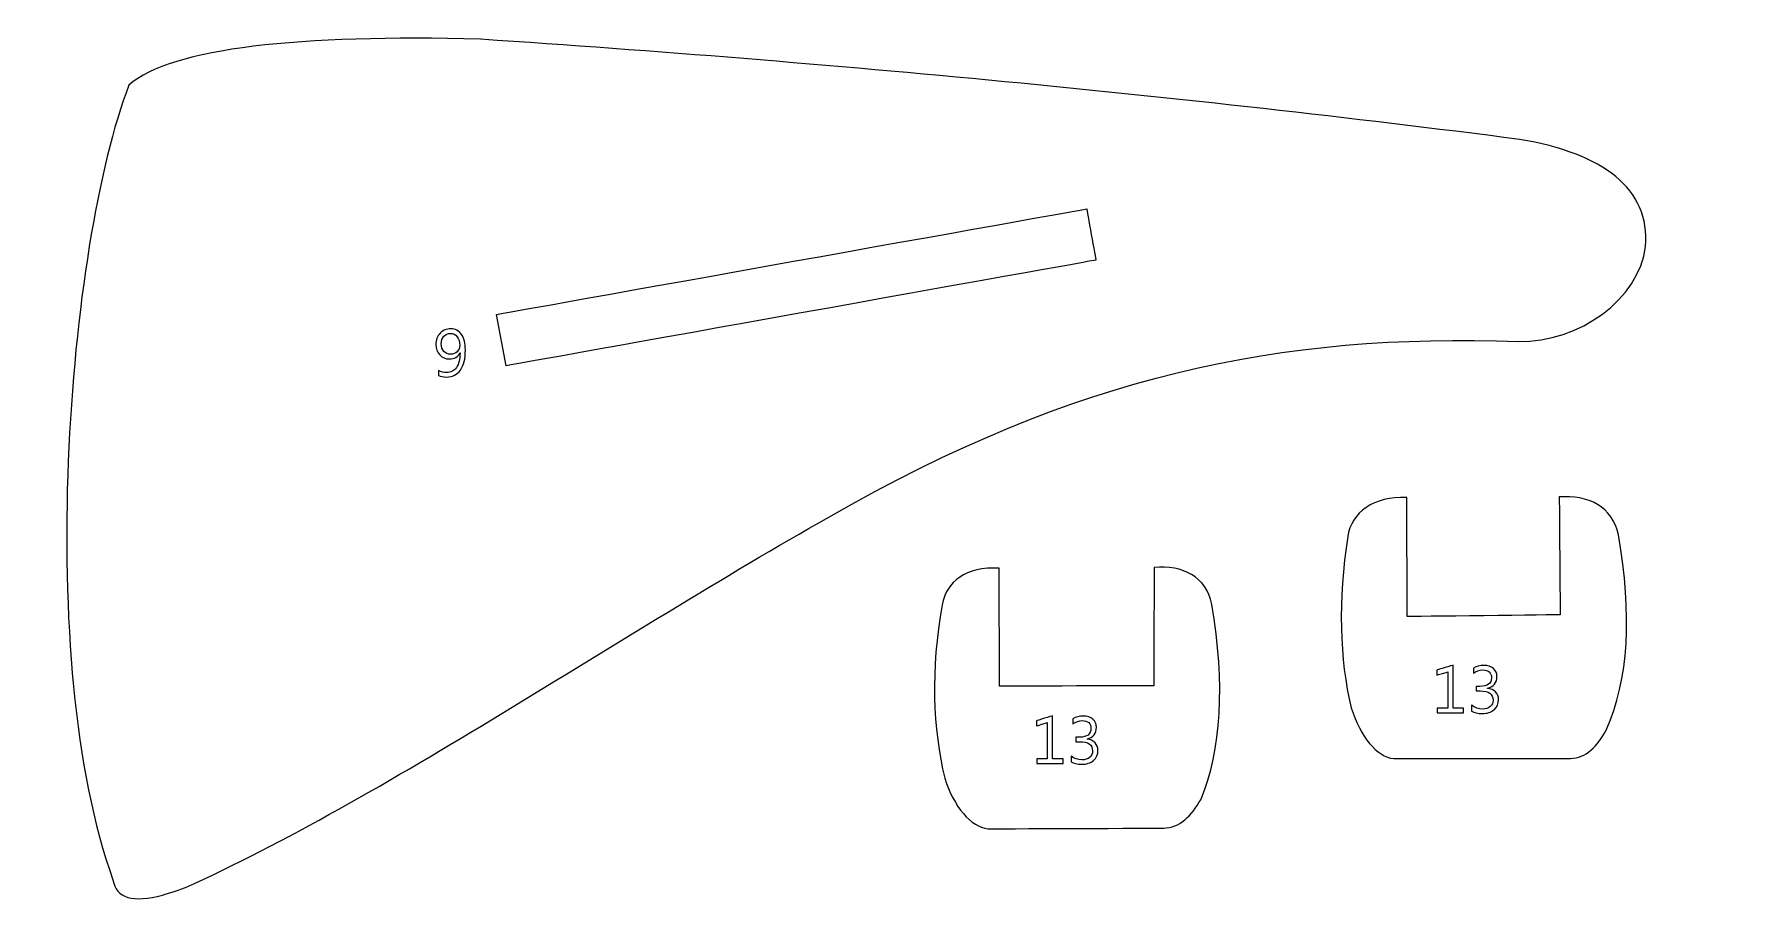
# Model space of a CAD drawing. Header units: centimetres. Extents: x -19.4 to 19.9, y -26.5 to 22.7.
# Drawn here: x -19.44 to -8.54, y 17.1 to 22.72 of the extents above; entities that cross this region are included whole.
import ezdxf

# ---------------------------------------------------------------- set-up
doc = ezdxf.new("R2010")
doc.units = ezdxf.units.CM
doc.header["$MEASUREMENT"] = 0
doc.layers.add('Camada 1', color=7, linetype='Continuous')

msp = doc.modelspace()

# ---------------------------------------------------------------- linework, layer by layer
at = {"layer": 'Camada 1', "color": 7, "lineweight": 9}
for points, knots in [([(-18.84052, 22.39882), (-18.56739, 22.6361), (-17.74471, 22.72219), (-16.60121, 22.69052), (-16.60121, 22.69052), (-14.35743, 22.54144), (-12.14935, 22.33075), (-9.98679, 22.05294), (-9.98679, 22.05294), (-9.45399, 21.96332), (-9.15465, 21.73984), (-9.18523, 21.37079), (-9.18523, 21.37079), (-9.22669, 21.03514), (-9.60666, 20.76087), (-9.99322, 20.76642), (-9.99322, 20.76642), (-11.50906, 20.82125), (-12.81108, 20.55355), (-14.38454, 19.64843), (-14.38454, 19.64843), (-15.71632, 18.8977), (-17.23801, 17.85138), (-18.4804, 17.28992), (-18.4804, 17.28992), (-18.4804, 17.28992), (-18.62615, 17.24198), (-18.62615, 17.24198), (-18.62615, 17.24198), (-18.81256, 17.19494), (-18.92164, 17.2191), (-18.94176, 17.33956), (-18.94176, 17.33956), (-19.44297, 18.72422), (-19.23335, 21.37649), (-18.84052, 22.39882)], [0, 0, 0, 0, 0.1, 0.1, 0.1, 0.10000001, 0.2, 0.2, 0.2, 0.20000001, 0.3, 0.3, 0.3, 0.30000001, 0.4, 0.4, 0.4, 0.40000001, 0.5, 0.5, 0.5, 0.50000001, 0.6, 0.6, 0.6, 0.60000001, 0.7, 0.7, 0.7, 0.70000001, 0.8, 0.8, 0.8, 0.80000001, 1, 1, 1, 1]), ([(-16.49949, 20.93847), (-16.49949, 20.93847), (-16.43796, 20.61198), (-16.43796, 20.61198), (-16.43796, 20.61198), (-16.43796, 20.61198), (-12.68456, 21.28434), (-12.68456, 21.28434), (-12.68456, 21.28434), (-12.68456, 21.28434), (-12.74275, 21.61083), (-12.74275, 21.61083), (-12.74275, 21.61083), (-12.74275, 21.61083), (-16.49949, 20.93847), (-16.49949, 20.93847)], [0, 0, 0, 0, 0.2, 0.2, 0.2, 0.20000001, 0.4, 0.4, 0.4, 0.40000001, 0.6, 0.6, 0.6, 0.60000001, 1, 1, 1, 1]), ([(-10.70522, 19.77306), (-10.70522, 19.77306), (-10.70174, 19.01512), (-10.70174, 19.01512), (-10.70174, 19.01512), (-10.70174, 19.01512), (-9.72828, 19.02672), (-9.72828, 19.02672), (-9.72828, 19.02672), (-9.72828, 19.02672), (-9.73443, 19.77682), (-9.73443, 19.77682), (-9.73443, 19.77682), (-9.55037, 19.79192), (-9.39537, 19.71506), (-9.35706, 19.535), (-9.35706, 19.535), (-9.26979, 19.0283), (-9.291, 18.61422), (-9.43521, 18.29302), (-9.43521, 18.29302), (-9.49147, 18.19016), (-9.56481, 18.11284), (-9.66296, 18.11206), (-9.66296, 18.11206), (-9.66296, 18.11206), (-10.78835, 18.11134), (-10.78835, 18.11134), (-10.78835, 18.11134), (-10.89585, 18.1229), (-11.00034, 18.2489), (-11.05851, 18.43392), (-11.05851, 18.43392), (-11.1341, 18.74382), (-11.14335, 19.11868), (-11.08087, 19.526), (-11.08087, 19.526), (-11.05779, 19.67648), (-10.91658, 19.78432), (-10.70522, 19.77306)], [0, 0, 0, 0, 0.09090909, 0.09090909, 0.09090909, 0.0909091, 0.18181818, 0.18181818, 0.18181818, 0.18181819, 0.27272727, 0.27272727, 0.27272727, 0.27272728, 0.36363636, 0.36363636, 0.36363636, 0.36363637, 0.45454545, 0.45454545, 0.45454545, 0.45454546, 0.54545455, 0.54545455, 0.54545455, 0.54545456, 0.63636364, 0.63636364, 0.63636364, 0.63636365, 0.72727273, 0.72727273, 0.72727273, 0.72727274, 0.81818182, 0.81818182, 0.81818182, 0.81818183, 1, 1, 1, 1]), ([(-13.30001, 19.32366), (-13.30001, 19.32366), (-13.29833, 18.57202), (-13.29833, 18.57202), (-13.29833, 18.57202), (-13.29833, 18.57202), (-12.31579, 18.57524), (-12.31579, 18.57524), (-12.31579, 18.57524), (-12.31579, 18.57524), (-12.31357, 19.32772), (-12.31357, 19.32772), (-12.31357, 19.32772), (-12.13051, 19.34282), (-11.98351, 19.2728), (-11.94541, 19.09274), (-11.94541, 19.09274), (-11.86215, 18.58188), (-11.88287, 18.168), (-12.01717, 17.84982), (-12.01717, 17.84982), (-12.07313, 17.74696), (-12.15443, 17.66932), (-12.25205, 17.66854), (-12.25205, 17.66854), (-12.25205, 17.66854), (-13.37163, 17.66452), (-13.37163, 17.66452), (-13.37163, 17.66452), (-13.47855, 17.67608), (-13.58903, 17.8027), (-13.64689, 17.98772), (-13.64689, 17.98772), (-13.72113, 18.29762), (-13.73827, 18.68102), (-13.66285, 19.08976), (-13.66285, 19.08976), (-13.63929, 19.2378), (-13.51023, 19.33492), (-13.30001, 19.32366)], [0, 0, 0, 0, 0.09090909, 0.09090909, 0.09090909, 0.0909091, 0.18181818, 0.18181818, 0.18181818, 0.18181819, 0.27272727, 0.27272727, 0.27272727, 0.27272728, 0.36363636, 0.36363636, 0.36363636, 0.36363637, 0.45454545, 0.45454545, 0.45454545, 0.45454546, 0.54545455, 0.54545455, 0.54545455, 0.54545456, 0.63636364, 0.63636364, 0.63636364, 0.63636365, 0.72727273, 0.72727273, 0.72727273, 0.72727274, 0.81818182, 0.81818182, 0.81818182, 0.81818183, 1, 1, 1, 1]), ([(11.37641, 13.9241), (11.37641, 13.9241), (12.07959, 13.92746), (12.07959, 13.92746), (12.07959, 13.92746), (12.07959, 13.92746), (12.07889, 12.84872), (12.07889, 12.84872), (12.07889, 12.84872), (12.07889, 12.84872), (12.40737, 12.84868), (12.40737, 12.84868), (12.40737, 12.84868), (12.40737, 12.84868), (12.40791, 13.9203), (12.40791, 13.9203), (12.40791, 13.9203), (12.40791, 13.9203), (13.44927, 13.9203), (13.44927, 13.9203), (13.44927, 13.9203), (13.44927, 13.9203), (13.44927, 12.84866), (13.44927, 12.84866), (13.44927, 12.84866), (13.44927, 12.84866), (13.77653, 12.84874), (13.77653, 12.84874), (13.77653, 12.84874), (13.77653, 12.84874), (13.77665, 13.92194), (13.77665, 13.92194), (13.77665, 13.92194), (13.77665, 13.92194), (14.82129, 13.92148), (14.82129, 13.92148), (14.82129, 13.92148), (14.82129, 13.92148), (14.81871, 12.8491), (14.81871, 12.8491), (14.81871, 12.8491), (14.81871, 12.8491), (15.15111, 12.84872), (15.15111, 12.84872), (15.15111, 12.84872), (15.15111, 12.84872), (15.15233, 13.92432), (15.15233, 13.92432), (15.15233, 13.92432), (15.15233, 13.92432), (16.19311, 13.92528), (16.19311, 13.92528), (16.19311, 13.92528), (16.19311, 13.92528), (16.19311, 12.8488), (16.19311, 12.8488), (16.19311, 12.8488), (16.19311, 12.8488), (16.51913, 12.84902), (16.51913, 12.84902), (16.51913, 12.84902), (16.51913, 12.84902), (16.52443, 13.92402), (16.52443, 13.92402), (16.52443, 13.92402), (16.52443, 13.92402), (17.57629, 13.92198), (17.57629, 13.92198), (17.57629, 13.92198), (17.57629, 13.92198), (17.57965, 12.84876), (17.57965, 12.84876), (17.57965, 12.84876), (17.57965, 12.84876), (17.90357, 12.84884), (17.90357, 12.84884), (17.90357, 12.84884), (17.90357, 12.84884), (17.90519, 13.92198), (17.90519, 13.92198), (17.90519, 13.92198), (17.90519, 13.92198), (19.26099, 13.92256), (19.26099, 13.92256), (19.26099, 13.92256), (19.26099, 13.92256), (19.26329, 13.48384), (19.26329, 13.48384), (19.26329, 13.48384), (19.26329, 13.48384), (18.93721, 13.48414), (18.93721, 13.48414), (18.93721, 13.48414), (18.93721, 13.48414), (18.93723, 12.19382), (18.93723, 12.19382), (18.93723, 12.19382), (18.93723, 12.19382), (19.26321, 12.19404), (19.26321, 12.19404), (19.26321, 12.19404), (19.26321, 12.19404), (19.26315, 11.75908), (19.26315, 11.75908), (19.26315, 11.75908), (19.26315, 11.75908), (11.03407, 11.7589), (11.03407, 11.7589), (11.03407, 11.7589), (11.03407, 11.7589), (11.03373, 12.41852), (11.03373, 12.41852), (11.03373, 12.41852), (11.03373, 12.41852), (9.92885, 12.41852), (9.92885, 12.41852), (9.92885, 12.41852), (9.75935, 12.41476), (9.68185, 12.23418), (9.68047, 11.9069), (9.68047, 11.9069), (9.69413, 11.37154), (9.37973, 11.14726), (9.12445, 11.176), (9.12445, 11.176), (9.12445, 11.176), (9.27543, 12.39628), (9.27543, 12.39628), (9.27543, 12.39628), (9.27543, 12.39628), (8.95219, 12.42986), (8.95219, 12.42986), (8.95219, 12.42986), (8.95219, 12.42986), (8.84463, 11.63264), (8.84463, 11.63264), (8.84463, 11.63264), (8.84463, 11.63264), (0.22525, 11.6231), (0.22525, 11.6231), (0.22525, 11.6231), (0.22525, 11.6231), (0.22507, 10.99086), (0.22507, 10.99086), (0.22507, 10.99086), (0.22507, 10.99086), (-0.10347, 10.99076), (-0.10347, 10.99076), (-0.10347, 10.99076), (-0.10347, 10.99076), (-0.11755, 8.8225), (-0.11755, 8.8225), (-0.11755, 8.8225), (-0.11755, 8.8225), (-3.49563, 8.44424), (-3.49563, 8.44424), (-3.49563, 8.44424), (-3.49563, 8.44424), (-6.30451, 8.4458), (-6.30451, 8.4458), (-6.30451, 8.4458), (-6.45183, 8.39096), (-6.51353, 8.26754), (-6.47197, 8.06132), (-6.47197, 8.06132), (-6.47197, 8.06132), (-6.37361, 7.75354), (-6.37361, 7.75354), (-6.37361, 7.75354), (-6.28155, 7.4655), (-6.25523, 7.30042), (-6.48603, 7.20486), (-6.48603, 7.20486), (-6.48603, 7.20486), (-6.90057, 7.05002), (-6.90057, 7.05002), (-6.90057, 7.05002), (-7.47129, 6.79104), (-7.55529, 6.23856), (-7.30631, 5.48524), (-7.30631, 5.48524), (-7.17705, 5.0702), (-7.33309, 4.78106), (-7.57529, 4.86966), (-7.57529, 4.86966), (-7.57529, 4.86966), (-10.28973, 5.78374), (-10.28973, 5.78374), (-10.28973, 5.78374), (-10.22709, 6.0198), (-10.15177, 6.25586), (-10.06381, 6.49188), (-10.06381, 6.49188), (-10.06381, 6.49188), (-9.29107, 6.16076), (-9.29107, 6.16076), (-9.29107, 6.16076), (-9.29107, 6.16076), (-9.18305, 6.4722), (-9.18305, 6.4722), (-9.18305, 6.4722), (-9.18305, 6.4722), (-9.95903, 6.80332), (-9.95903, 6.80332), (-9.95903, 6.80332), (-9.84095, 7.05886), (-9.71651, 7.30802), (-9.58577, 7.55078), (-9.58577, 7.55078), (-9.58577, 7.55078), (-8.81305, 7.12788), (-8.81305, 7.12788), (-8.81305, 7.12788), (-8.81305, 7.12788), (-8.64277, 7.40654), (-8.64277, 7.40654), (-8.64277, 7.40654), (-8.64277, 7.40654), (-9.40569, 7.83274), (-9.40569, 7.83274), (-9.40569, 7.83274), (-9.28067, 8.0523), (-9.15047, 8.26154), (-9.01279, 8.45562), (-9.01279, 8.45562), (-9.01279, 8.45562), (-8.30555, 7.98026), (-8.30555, 7.98026), (-8.30555, 7.98026), (-8.30555, 7.98026), (-8.12873, 8.24908), (-8.12873, 8.24908), (-8.12873, 8.24908), (-8.12873, 8.24908), (-8.82615, 8.72444), (-8.82615, 8.72444), (-8.82615, 8.72444), (-8.67565, 8.9213), (-8.53347, 9.12214), (-8.40049, 9.32766), (-8.40049, 9.32766), (-8.40049, 9.32766), (-7.67033, 8.87198), (-7.67033, 8.87198), (-7.67033, 8.87198), (-7.67033, 8.87198), (-7.52955, 9.15718), (-7.52955, 9.15718), (-7.52955, 9.15718), (-7.52955, 9.15718), (-8.24333, 9.61944), (-8.24333, 9.61944), (-8.24333, 9.61944), (-7.96299, 10.27668), (-8.15729, 10.81642), (-8.93957, 11.1372), (-8.93957, 11.1372), (-10.30611, 11.44512), (-11.85497, 11.2906), (-13.26861, 10.593), (-13.26861, 10.593), (-14.28477, 10.03624), (-15.28005, 9.33332), (-16.34493, 8.71392), (-16.34493, 8.71392), (-16.88491, 8.36424), (-17.42001, 8.05078), (-17.99139, 7.79882), (-17.99139, 7.79882), (-18.20785, 7.72828), (-18.35853, 7.7012), (-18.43989, 7.74648), (-18.43989, 7.74648), (-18.94871, 8.2031), (-19.20831, 9.29954), (-19.16717, 11.16816), (-19.16717, 11.16816), (-19.05729, 12.75388), (-18.79409, 13.78934), (-18.34589, 14.16064), (-18.34589, 14.16064), (-17.93667, 14.31526), (-16.39563, 14.339), (-14.08061, 14.16394), (-14.08061, 14.16394), (-12.50495, 14.0402), (-10.93755, 13.89186), (-9.37527, 13.72814), (-9.37527, 13.72814), (-8.45931, 13.6227), (-7.69887, 14.4273), (-7.01631, 15.66702), (-7.01631, 15.66702), (-7.24053, 15.70562), (-7.39905, 15.87984), (-7.41883, 16.23198), (-7.41883, 16.23198), (-7.41447, 16.64898), (-7.23319, 16.85688), (-6.88765, 16.88712), (-6.88765, 16.88712), (-6.74355, 16.88834), (-6.59947, 16.8867), (-6.45545, 16.8702), (-6.45545, 16.8702), (-6.25989, 16.84684), (-6.16893, 16.93304), (-6.17537, 17.17238), (-6.17537, 17.17238), (-6.17537, 17.17238), (-6.17237, 17.64582), (-6.17237, 17.64582), (-6.17237, 17.64582), (-6.17237, 17.64582), (-5.81499, 17.6458), (-5.81499, 17.6458), (-5.81499, 17.6458), (-5.81499, 17.6458), (-5.81487, 18.32742), (-5.81487, 18.32742), (-5.81487, 18.32742), (-5.81487, 18.32742), (-5.21493, 18.32704), (-5.21493, 18.32704), (-5.21493, 18.32704), (-5.21493, 18.32704), (-4.62743, 19.04874), (-4.62743, 19.04874), (-4.62743, 19.04874), (-4.62743, 19.04874), (-1.79101, 19.04826), (-1.79101, 19.04826), (-1.79101, 19.04826), (-1.79101, 19.04826), (-1.79035, 17.87462), (-1.79035, 17.87462), (-1.79035, 17.87462), (-1.79035, 17.87462), (-1.44867, 17.87474), (-1.44867, 17.87474), (-1.44867, 17.87474), (-1.44867, 17.87474), (-1.45357, 17.09792), (-1.45357, 17.09792), (-1.45357, 17.09792), (-1.46313, 16.93078), (-1.57727, 16.85724), (-1.75109, 16.82918), (-1.75109, 16.82918), (-1.75109, 16.82918), (-2.31765, 16.8291), (-2.31765, 16.8291), (-2.31765, 16.8291), (-2.31765, 16.8291), (-2.31783, 16.33548), (-2.31783, 16.33548), (-2.31783, 16.33548), (-2.31783, 16.33548), (-1.72435, 16.33548), (-1.72435, 16.33548), (-1.72435, 16.33548), (-0.97487, 16.30596), (-0.53833, 16.19118), (-0.32925, 15.9366), (-0.32925, 15.9366), (-0.19497, 15.77742), (-0.11275, 15.60084), (-0.10665, 15.399), (-0.10665, 15.399), (-0.10665, 15.399), (-0.09979, 14.42812), (-0.09979, 14.42812), (-0.09979, 14.42812), (-0.09979, 14.42812), (0.23141, 14.42836), (0.23141, 14.42836), (0.23141, 14.42836), (0.23141, 14.42836), (0.23235, 13.66432), (0.23235, 13.66432), (0.23235, 13.66432), (0.23235, 13.66432), (9.18865, 13.6641), (9.18865, 13.6641), (9.18865, 13.6641), (9.18865, 13.6641), (9.18727, 14.08738), (9.18727, 14.08738), (9.18727, 14.08738), (9.40587, 14.77222), (9.62069, 15.48714), (9.84303, 16.14192), (9.84303, 16.14192), (9.94079, 16.43224), (10.10731, 16.5922), (10.34163, 16.58406), (10.34163, 16.58406), (10.64957, 16.55468), (10.82359, 16.36344), (10.91783, 16.06836), (10.91783, 16.06836), (11.09525, 15.38488), (11.22243, 14.63772), (11.37641, 13.9241)], [0, 0, 0, 0, 0.00980392, 0.00980392, 0.00980392, 0.00980393, 0.01960784, 0.01960784, 0.01960784, 0.01960785, 0.02941176, 0.02941176, 0.02941176, 0.02941177, 0.03921569, 0.03921569, 0.03921569, 0.0392157, 0.04901961, 0.04901961, 0.04901961, 0.04901962, 0.05882353, 0.05882353, 0.05882353, 0.05882354, 0.06862745, 0.06862745, 0.06862745, 0.06862746, 0.07843137, 0.07843137, 0.07843137, 0.07843138, 0.08823529, 0.08823529, 0.08823529, 0.0882353, 0.09803922, 0.09803922, 0.09803922, 0.09803923, 0.10784314, 0.10784314, 0.10784314, 0.10784315, 0.11764706, 0.11764706, 0.11764706, 0.11764707, 0.12745098, 0.12745098, 0.12745098, 0.12745099, 0.1372549, 0.1372549, 0.1372549, 0.13725491, 0.14705882, 0.14705882, 0.14705882, 0.14705883, 0.15686275, 0.15686275, 0.15686275, 0.15686276, 0.16666667, 0.16666667, 0.16666667, 0.16666668, 0.17647059, 0.17647059, 0.17647059, 0.1764706, 0.18627451, 0.18627451, 0.18627451, 0.18627452, 0.19607843, 0.19607843, 0.19607843, 0.19607844, 0.20588235, 0.20588235, 0.20588235, 0.20588236, 0.21568627, 0.21568627, 0.21568627, 0.21568628, 0.2254902, 0.2254902, 0.2254902, 0.22549021, 0.23529412, 0.23529412, 0.23529412, 0.23529413, 0.24509804, 0.24509804, 0.24509804, 0.24509805, 0.25490196, 0.25490196, 0.25490196, 0.25490197, 0.26470588, 0.26470588, 0.26470588, 0.26470589, 0.2745098, 0.2745098, 0.2745098, 0.27450981, 0.28431373, 0.28431373, 0.28431373, 0.28431374, 0.29411765, 0.29411765, 0.29411765, 0.29411766, 0.30392157, 0.30392157, 0.30392157, 0.30392158, 0.31372549, 0.31372549, 0.31372549, 0.3137255, 0.32352941, 0.32352941, 0.32352941, 0.32352942, 0.33333333, 0.33333333, 0.33333333, 0.33333334, 0.34313725, 0.34313725, 0.34313725, 0.34313726, 0.35294118, 0.35294118, 0.35294118, 0.35294119, 0.3627451, 0.3627451, 0.3627451, 0.36274511, 0.37254902, 0.37254902, 0.37254902, 0.37254903, 0.38235294, 0.38235294, 0.38235294, 0.38235295, 0.39215686, 0.39215686, 0.39215686, 0.39215687, 0.40196078, 0.40196078, 0.40196078, 0.40196079, 0.41176471, 0.41176471, 0.41176471, 0.41176472, 0.42156863, 0.42156863, 0.42156863, 0.42156864, 0.43137255, 0.43137255, 0.43137255, 0.43137256, 0.44117647, 0.44117647, 0.44117647, 0.44117648, 0.45098039, 0.45098039, 0.45098039, 0.4509804, 0.46078431, 0.46078431, 0.46078431, 0.46078432, 0.47058824, 0.47058824, 0.47058824, 0.47058825, 0.48039216, 0.48039216, 0.48039216, 0.48039217, 0.49019608, 0.49019608, 0.49019608, 0.49019609, 0.5, 0.5, 0.5, 0.50000001, 0.50980392, 0.50980392, 0.50980392, 0.50980393, 0.51960784, 0.51960784, 0.51960784, 0.51960785, 0.52941176, 0.52941176, 0.52941176, 0.52941177, 0.53921569, 0.53921569, 0.53921569, 0.5392157, 0.54901961, 0.54901961, 0.54901961, 0.54901962, 0.55882353, 0.55882353, 0.55882353, 0.55882354, 0.56862745, 0.56862745, 0.56862745, 0.56862746, 0.57843137, 0.57843137, 0.57843137, 0.57843138, 0.58823529, 0.58823529, 0.58823529, 0.5882353, 0.59803922, 0.59803922, 0.59803922, 0.59803923, 0.60784314, 0.60784314, 0.60784314, 0.60784315, 0.61764706, 0.61764706, 0.61764706, 0.61764707, 0.62745098, 0.62745098, 0.62745098, 0.62745099, 0.6372549, 0.6372549, 0.6372549, 0.63725491, 0.64705882, 0.64705882, 0.64705882, 0.64705883, 0.65686275, 0.65686275, 0.65686275, 0.65686276, 0.66666667, 0.66666667, 0.66666667, 0.66666668, 0.67647059, 0.67647059, 0.67647059, 0.6764706, 0.68627451, 0.68627451, 0.68627451, 0.68627452, 0.69607843, 0.69607843, 0.69607843, 0.69607844, 0.70588235, 0.70588235, 0.70588235, 0.70588236, 0.71568627, 0.71568627, 0.71568627, 0.71568628, 0.7254902, 0.7254902, 0.7254902, 0.72549021, 0.73529412, 0.73529412, 0.73529412, 0.73529413, 0.74509804, 0.74509804, 0.74509804, 0.74509805, 0.75490196, 0.75490196, 0.75490196, 0.75490197, 0.76470588, 0.76470588, 0.76470588, 0.76470589, 0.7745098, 0.7745098, 0.7745098, 0.77450981, 0.78431373, 0.78431373, 0.78431373, 0.78431374, 0.79411765, 0.79411765, 0.79411765, 0.79411766, 0.80392157, 0.80392157, 0.80392157, 0.80392158, 0.81372549, 0.81372549, 0.81372549, 0.8137255, 0.82352941, 0.82352941, 0.82352941, 0.82352942, 0.83333333, 0.83333333, 0.83333333, 0.83333334, 0.84313725, 0.84313725, 0.84313725, 0.84313726, 0.85294118, 0.85294118, 0.85294118, 0.85294119, 0.8627451, 0.8627451, 0.8627451, 0.86274511, 0.87254902, 0.87254902, 0.87254902, 0.87254903, 0.88235294, 0.88235294, 0.88235294, 0.88235295, 0.89215686, 0.89215686, 0.89215686, 0.89215687, 0.90196078, 0.90196078, 0.90196078, 0.90196079, 0.91176471, 0.91176471, 0.91176471, 0.91176472, 0.92156863, 0.92156863, 0.92156863, 0.92156864, 0.93137255, 0.93137255, 0.93137255, 0.93137256, 0.94117647, 0.94117647, 0.94117647, 0.94117648, 0.95098039, 0.95098039, 0.95098039, 0.9509804, 0.96078431, 0.96078431, 0.96078431, 0.96078432, 0.97058824, 0.97058824, 0.97058824, 0.97058825, 0.98039216, 0.98039216, 0.98039216, 0.98039217, 1, 1, 1, 1])]:
    msp.add_open_spline(points, degree=3, knots=knots, dxfattribs=at)
at = {"layer": 'Camada 1', "color": 7}
for points, knots in [([(-16.87009, 20.55), (-16.87009, 20.55), (-16.87009, 20.58252), (-16.87009, 20.58252), (-16.87009, 20.58252), (-16.85358, 20.57314), (-16.83608, 20.56848), (-16.8176, 20.56848), (-16.8176, 20.56848), (-16.79078, 20.56848), (-16.76983, 20.57935), (-16.75494, 20.60101), (-16.75494, 20.60101), (-16.73998, 20.62267), (-16.7325, 20.6535), (-16.7325, 20.69337), (-16.7325, 20.69337), (-16.73279, 20.69323), (-16.73307, 20.69323), (-16.73335, 20.69337), (-16.73335, 20.69337), (-16.74598, 20.66797), (-16.76806, 20.65527), (-16.79939, 20.65527), (-16.79939, 20.65527), (-16.82479, 20.65527), (-16.84554, 20.66388), (-16.86183, 20.68109), (-16.86183, 20.68109), (-16.87806, 20.69831), (-16.88618, 20.72053), (-16.88618, 20.74763), (-16.88618, 20.74763), (-16.88618, 20.77656), (-16.87729, 20.80033), (-16.85944, 20.81882), (-16.85944, 20.81882), (-16.84158, 20.83738), (-16.81879, 20.84662), (-16.79092, 20.84662), (-16.79092, 20.84662), (-16.76178, 20.84662), (-16.739, 20.83505), (-16.7227, 20.81197), (-16.7227, 20.81197), (-16.7064, 20.7889), (-16.69821, 20.75525), (-16.69821, 20.71115), (-16.69821, 20.71115), (-16.69821, 20.6564), (-16.7088, 20.6142), (-16.73003, 20.58457), (-16.73003, 20.58457), (-16.7512, 20.55494), (-16.78069, 20.54012), (-16.81844, 20.54012), (-16.81844, 20.54012), (-16.83827, 20.54012), (-16.85548, 20.54344), (-16.87009, 20.55)], [0, 0, 0, 0, 0.0625, 0.0625, 0.0625, 0.06250001, 0.125, 0.125, 0.125, 0.12500001, 0.1875, 0.1875, 0.1875, 0.18750001, 0.25, 0.25, 0.25, 0.25000001, 0.3125, 0.3125, 0.3125, 0.31250001, 0.375, 0.375, 0.375, 0.37500001, 0.4375, 0.4375, 0.4375, 0.43750001, 0.5, 0.5, 0.5, 0.50000001, 0.5625, 0.5625, 0.5625, 0.56250001, 0.625, 0.625, 0.625, 0.62500001, 0.6875, 0.6875, 0.6875, 0.68750001, 0.75, 0.75, 0.75, 0.75000001, 0.8125, 0.8125, 0.8125, 0.81250001, 0.875, 0.875, 0.875, 0.87500001, 1, 1, 1, 1]), ([(-16.7941, 20.81783), (-16.81047, 20.81783), (-16.82409, 20.81169), (-16.83502, 20.79935), (-16.83502, 20.79935), (-16.84596, 20.787), (-16.85146, 20.77133), (-16.85146, 20.75228), (-16.85146, 20.75228), (-16.85146, 20.73147), (-16.8461, 20.7151), (-16.83538, 20.70318), (-16.83538, 20.70318), (-16.82465, 20.69125), (-16.81012, 20.68533), (-16.79177, 20.68533), (-16.79177, 20.68533), (-16.77583, 20.68533), (-16.76235, 20.69076), (-16.75127, 20.70162), (-16.75127, 20.70162), (-16.74019, 20.71256), (-16.73462, 20.72583), (-16.73462, 20.74156), (-16.73462, 20.74156), (-16.73462, 20.764), (-16.74012, 20.78234), (-16.75113, 20.79652), (-16.75113, 20.79652), (-16.76214, 20.8107), (-16.77646, 20.81783), (-16.7941, 20.81783)], [0, 0, 0, 0, 0.11111111, 0.11111111, 0.11111111, 0.11111112, 0.22222222, 0.22222222, 0.22222222, 0.22222223, 0.33333333, 0.33333333, 0.33333333, 0.33333334, 0.44444444, 0.44444444, 0.44444444, 0.44444445, 0.55555556, 0.55555556, 0.55555556, 0.55555557, 0.66666667, 0.66666667, 0.66666667, 0.66666668, 0.77777778, 0.77777778, 0.77777778, 0.77777779, 1, 1, 1, 1]), ([(-10.3436, 18.4032), (-10.3436, 18.4032), (-10.51124, 18.4032), (-10.51124, 18.4032), (-10.51124, 18.4032), (-10.51124, 18.4032), (-10.51124, 18.43283), (-10.51124, 18.43283), (-10.51124, 18.43283), (-10.51124, 18.43283), (-10.44436, 18.43283), (-10.44436, 18.43283), (-10.44436, 18.43283), (-10.44436, 18.43283), (-10.44436, 18.66327), (-10.44436, 18.66327), (-10.44436, 18.66327), (-10.44436, 18.66327), (-10.51294, 18.64281), (-10.51294, 18.64281), (-10.51294, 18.64281), (-10.51294, 18.64281), (-10.51294, 18.67498), (-10.51294, 18.67498), (-10.51294, 18.67498), (-10.51294, 18.67498), (-10.41049, 18.70631), (-10.41049, 18.70631), (-10.41049, 18.70631), (-10.41049, 18.70631), (-10.41049, 18.43283), (-10.41049, 18.43283), (-10.41049, 18.43283), (-10.41049, 18.43283), (-10.3436, 18.43283), (-10.3436, 18.43283), (-10.3436, 18.43283), (-10.3436, 18.43283), (-10.3436, 18.4032), (-10.3436, 18.4032)], [0, 0, 0, 0, 0.09090909, 0.09090909, 0.09090909, 0.0909091, 0.18181818, 0.18181818, 0.18181818, 0.18181819, 0.27272727, 0.27272727, 0.27272727, 0.27272728, 0.36363636, 0.36363636, 0.36363636, 0.36363637, 0.45454545, 0.45454545, 0.45454545, 0.45454546, 0.54545455, 0.54545455, 0.54545455, 0.54545456, 0.63636364, 0.63636364, 0.63636364, 0.63636365, 0.72727273, 0.72727273, 0.72727273, 0.72727274, 0.81818182, 0.81818182, 0.81818182, 0.81818183, 1, 1, 1, 1]), ([(-10.29238, 18.41421), (-10.29238, 18.41421), (-10.29238, 18.45061), (-10.29238, 18.45061), (-10.29238, 18.45061), (-10.27213, 18.43453), (-10.2492, 18.42648), (-10.22372, 18.42648), (-10.22372, 18.42648), (-10.20298, 18.42648), (-10.18647, 18.43163), (-10.17412, 18.44201), (-10.17412, 18.44201), (-10.16178, 18.45238), (-10.15564, 18.46635), (-10.15564, 18.48385), (-10.15564, 18.48385), (-10.15564, 18.52265), (-10.18315, 18.54206), (-10.23812, 18.54206), (-10.23812, 18.54206), (-10.23812, 18.54206), (-10.26274, 18.54206), (-10.26274, 18.54206), (-10.26274, 18.54206), (-10.26274, 18.54206), (-10.26274, 18.57084), (-10.26274, 18.57084), (-10.26274, 18.57084), (-10.26274, 18.57084), (-10.23932, 18.57084), (-10.23932, 18.57084), (-10.23932, 18.57084), (-10.19028, 18.57084), (-10.1658, 18.58905), (-10.1658, 18.62538), (-10.1658, 18.62538), (-10.1658, 18.65904), (-10.1845, 18.67583), (-10.22189, 18.67583), (-10.22189, 18.67583), (-10.24277, 18.67583), (-10.26246, 18.66878), (-10.28095, 18.65466), (-10.28095, 18.65466), (-10.28095, 18.65466), (-10.28095, 18.68768), (-10.28095, 18.68768), (-10.28095, 18.68768), (-10.2619, 18.69897), (-10.23939, 18.70462), (-10.21349, 18.70462), (-10.21349, 18.70462), (-10.18852, 18.70462), (-10.16855, 18.69799), (-10.15352, 18.68479), (-10.15352, 18.68479), (-10.13856, 18.67153), (-10.13108, 18.65459), (-10.13108, 18.63392), (-10.13108, 18.63392), (-10.13108, 18.5949), (-10.15091, 18.56978), (-10.19063, 18.55864), (-10.19063, 18.55864), (-10.19063, 18.55864), (-10.19063, 18.55779), (-10.19063, 18.55779), (-10.19063, 18.55779), (-10.16933, 18.55574), (-10.15239, 18.54826), (-10.13983, 18.53535), (-10.13983, 18.53535), (-10.1272, 18.52244), (-10.12092, 18.50635), (-10.12092, 18.48709), (-10.12092, 18.48709), (-10.12092, 18.46042), (-10.13045, 18.43897), (-10.14957, 18.4226), (-10.14957, 18.4226), (-10.16869, 18.4063), (-10.19388, 18.39812), (-10.22514, 18.39812), (-10.22514, 18.39812), (-10.25329, 18.39812), (-10.27572, 18.40348), (-10.29238, 18.41421)], [0, 0, 0, 0, 0.04347826, 0.04347826, 0.04347826, 0.04347827, 0.08695652, 0.08695652, 0.08695652, 0.08695653, 0.13043478, 0.13043478, 0.13043478, 0.13043479, 0.17391304, 0.17391304, 0.17391304, 0.17391305, 0.2173913, 0.2173913, 0.2173913, 0.21739131, 0.26086957, 0.26086957, 0.26086957, 0.26086958, 0.30434783, 0.30434783, 0.30434783, 0.30434784, 0.34782609, 0.34782609, 0.34782609, 0.3478261, 0.39130435, 0.39130435, 0.39130435, 0.39130436, 0.43478261, 0.43478261, 0.43478261, 0.43478262, 0.47826087, 0.47826087, 0.47826087, 0.47826088, 0.52173913, 0.52173913, 0.52173913, 0.52173914, 0.56521739, 0.56521739, 0.56521739, 0.5652174, 0.60869565, 0.60869565, 0.60869565, 0.60869566, 0.65217391, 0.65217391, 0.65217391, 0.65217392, 0.69565217, 0.69565217, 0.69565217, 0.69565218, 0.73913043, 0.73913043, 0.73913043, 0.73913044, 0.7826087, 0.7826087, 0.7826087, 0.78260871, 0.82608696, 0.82608696, 0.82608696, 0.82608697, 0.86956522, 0.86956522, 0.86956522, 0.86956523, 0.91304348, 0.91304348, 0.91304348, 0.91304349, 1, 1, 1, 1]), ([(-12.8936, 18.0802), (-12.8936, 18.0802), (-13.06124, 18.0802), (-13.06124, 18.0802), (-13.06124, 18.0802), (-13.06124, 18.0802), (-13.06124, 18.10983), (-13.06124, 18.10983), (-13.06124, 18.10983), (-13.06124, 18.10983), (-12.99436, 18.10983), (-12.99436, 18.10983), (-12.99436, 18.10983), (-12.99436, 18.10983), (-12.99436, 18.34027), (-12.99436, 18.34027), (-12.99436, 18.34027), (-12.99436, 18.34027), (-13.06294, 18.31981), (-13.06294, 18.31981), (-13.06294, 18.31981), (-13.06294, 18.31981), (-13.06294, 18.35198), (-13.06294, 18.35198), (-13.06294, 18.35198), (-13.06294, 18.35198), (-12.96049, 18.38331), (-12.96049, 18.38331), (-12.96049, 18.38331), (-12.96049, 18.38331), (-12.96049, 18.10983), (-12.96049, 18.10983), (-12.96049, 18.10983), (-12.96049, 18.10983), (-12.8936, 18.10983), (-12.8936, 18.10983), (-12.8936, 18.10983), (-12.8936, 18.10983), (-12.8936, 18.0802), (-12.8936, 18.0802)], [0, 0, 0, 0, 0.09090909, 0.09090909, 0.09090909, 0.0909091, 0.18181818, 0.18181818, 0.18181818, 0.18181819, 0.27272727, 0.27272727, 0.27272727, 0.27272728, 0.36363636, 0.36363636, 0.36363636, 0.36363637, 0.45454545, 0.45454545, 0.45454545, 0.45454546, 0.54545455, 0.54545455, 0.54545455, 0.54545456, 0.63636364, 0.63636364, 0.63636364, 0.63636365, 0.72727273, 0.72727273, 0.72727273, 0.72727274, 0.81818182, 0.81818182, 0.81818182, 0.81818183, 1, 1, 1, 1]), ([(-12.84238, 18.09121), (-12.84238, 18.09121), (-12.84238, 18.12761), (-12.84238, 18.12761), (-12.84238, 18.12761), (-12.82213, 18.11153), (-12.7992, 18.10348), (-12.77372, 18.10348), (-12.77372, 18.10348), (-12.75298, 18.10348), (-12.73647, 18.10863), (-12.72412, 18.11901), (-12.72412, 18.11901), (-12.71178, 18.12938), (-12.70564, 18.14335), (-12.70564, 18.16085), (-12.70564, 18.16085), (-12.70564, 18.19965), (-12.73315, 18.21906), (-12.78812, 18.21906), (-12.78812, 18.21906), (-12.78812, 18.21906), (-12.81274, 18.21906), (-12.81274, 18.21906), (-12.81274, 18.21906), (-12.81274, 18.21906), (-12.81274, 18.24784), (-12.81274, 18.24784), (-12.81274, 18.24784), (-12.81274, 18.24784), (-12.78932, 18.24784), (-12.78932, 18.24784), (-12.78932, 18.24784), (-12.74028, 18.24784), (-12.7158, 18.26605), (-12.7158, 18.30238), (-12.7158, 18.30238), (-12.7158, 18.33604), (-12.7345, 18.35283), (-12.77189, 18.35283), (-12.77189, 18.35283), (-12.79277, 18.35283), (-12.81246, 18.34578), (-12.83095, 18.33166), (-12.83095, 18.33166), (-12.83095, 18.33166), (-12.83095, 18.36468), (-12.83095, 18.36468), (-12.83095, 18.36468), (-12.8119, 18.37597), (-12.78939, 18.38162), (-12.76349, 18.38162), (-12.76349, 18.38162), (-12.73852, 18.38162), (-12.71855, 18.37499), (-12.70352, 18.36179), (-12.70352, 18.36179), (-12.68856, 18.34853), (-12.68108, 18.33159), (-12.68108, 18.31092), (-12.68108, 18.31092), (-12.68108, 18.2719), (-12.70091, 18.24678), (-12.74063, 18.23564), (-12.74063, 18.23564), (-12.74063, 18.23564), (-12.74063, 18.23479), (-12.74063, 18.23479), (-12.74063, 18.23479), (-12.71933, 18.23274), (-12.70239, 18.22526), (-12.68983, 18.21235), (-12.68983, 18.21235), (-12.6772, 18.19944), (-12.67092, 18.18335), (-12.67092, 18.16409), (-12.67092, 18.16409), (-12.67092, 18.13742), (-12.68045, 18.11597), (-12.69957, 18.0996), (-12.69957, 18.0996), (-12.71869, 18.0833), (-12.74388, 18.07512), (-12.77514, 18.07512), (-12.77514, 18.07512), (-12.80329, 18.07512), (-12.82572, 18.08048), (-12.84238, 18.09121)], [0, 0, 0, 0, 0.04347826, 0.04347826, 0.04347826, 0.04347827, 0.08695652, 0.08695652, 0.08695652, 0.08695653, 0.13043478, 0.13043478, 0.13043478, 0.13043479, 0.17391304, 0.17391304, 0.17391304, 0.17391305, 0.2173913, 0.2173913, 0.2173913, 0.21739131, 0.26086957, 0.26086957, 0.26086957, 0.26086958, 0.30434783, 0.30434783, 0.30434783, 0.30434784, 0.34782609, 0.34782609, 0.34782609, 0.3478261, 0.39130435, 0.39130435, 0.39130435, 0.39130436, 0.43478261, 0.43478261, 0.43478261, 0.43478262, 0.47826087, 0.47826087, 0.47826087, 0.47826088, 0.52173913, 0.52173913, 0.52173913, 0.52173914, 0.56521739, 0.56521739, 0.56521739, 0.5652174, 0.60869565, 0.60869565, 0.60869565, 0.60869566, 0.65217391, 0.65217391, 0.65217391, 0.65217392, 0.69565217, 0.69565217, 0.69565217, 0.69565218, 0.73913043, 0.73913043, 0.73913043, 0.73913044, 0.7826087, 0.7826087, 0.7826087, 0.78260871, 0.82608696, 0.82608696, 0.82608696, 0.82608697, 0.86956522, 0.86956522, 0.86956522, 0.86956523, 0.91304348, 0.91304348, 0.91304348, 0.91304349, 1, 1, 1, 1])]:
    msp.add_open_spline(points, degree=3, knots=knots, dxfattribs=at)
at = {"layer": 'Camada 1', "color": 250, "lineweight": 9}
for points, knots in [([(-16.87009, 20.55), (-16.87009, 20.55), (-16.87009, 20.58252), (-16.87009, 20.58252), (-16.87009, 20.58252), (-16.85358, 20.57314), (-16.83608, 20.56848), (-16.8176, 20.56848), (-16.8176, 20.56848), (-16.79078, 20.56848), (-16.76983, 20.57935), (-16.75494, 20.60101), (-16.75494, 20.60101), (-16.73998, 20.62267), (-16.7325, 20.6535), (-16.7325, 20.69337), (-16.7325, 20.69337), (-16.73279, 20.69323), (-16.73307, 20.69323), (-16.73335, 20.69337), (-16.73335, 20.69337), (-16.74598, 20.66797), (-16.76806, 20.65527), (-16.79939, 20.65527), (-16.79939, 20.65527), (-16.82479, 20.65527), (-16.84554, 20.66388), (-16.86183, 20.68109), (-16.86183, 20.68109), (-16.87806, 20.69831), (-16.88618, 20.72053), (-16.88618, 20.74763), (-16.88618, 20.74763), (-16.88618, 20.77656), (-16.87729, 20.80033), (-16.85944, 20.81882), (-16.85944, 20.81882), (-16.84158, 20.83738), (-16.81879, 20.84662), (-16.79092, 20.84662), (-16.79092, 20.84662), (-16.76178, 20.84662), (-16.739, 20.83505), (-16.7227, 20.81197), (-16.7227, 20.81197), (-16.7064, 20.7889), (-16.69821, 20.75525), (-16.69821, 20.71115), (-16.69821, 20.71115), (-16.69821, 20.6564), (-16.7088, 20.6142), (-16.73003, 20.58457), (-16.73003, 20.58457), (-16.7512, 20.55494), (-16.78069, 20.54012), (-16.81844, 20.54012), (-16.81844, 20.54012), (-16.83827, 20.54012), (-16.85548, 20.54344), (-16.87009, 20.55)], [0, 0, 0, 0, 0.0625, 0.0625, 0.0625, 0.06250001, 0.125, 0.125, 0.125, 0.12500001, 0.1875, 0.1875, 0.1875, 0.18750001, 0.25, 0.25, 0.25, 0.25000001, 0.3125, 0.3125, 0.3125, 0.31250001, 0.375, 0.375, 0.375, 0.37500001, 0.4375, 0.4375, 0.4375, 0.43750001, 0.5, 0.5, 0.5, 0.50000001, 0.5625, 0.5625, 0.5625, 0.56250001, 0.625, 0.625, 0.625, 0.62500001, 0.6875, 0.6875, 0.6875, 0.68750001, 0.75, 0.75, 0.75, 0.75000001, 0.8125, 0.8125, 0.8125, 0.81250001, 0.875, 0.875, 0.875, 0.87500001, 1, 1, 1, 1]), ([(-16.7941, 20.81783), (-16.81047, 20.81783), (-16.82409, 20.81169), (-16.83502, 20.79935), (-16.83502, 20.79935), (-16.84596, 20.787), (-16.85146, 20.77133), (-16.85146, 20.75228), (-16.85146, 20.75228), (-16.85146, 20.73147), (-16.8461, 20.7151), (-16.83538, 20.70318), (-16.83538, 20.70318), (-16.82465, 20.69125), (-16.81012, 20.68533), (-16.79177, 20.68533), (-16.79177, 20.68533), (-16.77583, 20.68533), (-16.76235, 20.69076), (-16.75127, 20.70162), (-16.75127, 20.70162), (-16.74019, 20.71256), (-16.73462, 20.72583), (-16.73462, 20.74156), (-16.73462, 20.74156), (-16.73462, 20.764), (-16.74012, 20.78234), (-16.75113, 20.79652), (-16.75113, 20.79652), (-16.76214, 20.8107), (-16.77646, 20.81783), (-16.7941, 20.81783)], [0, 0, 0, 0, 0.11111111, 0.11111111, 0.11111111, 0.11111112, 0.22222222, 0.22222222, 0.22222222, 0.22222223, 0.33333333, 0.33333333, 0.33333333, 0.33333334, 0.44444444, 0.44444444, 0.44444444, 0.44444445, 0.55555556, 0.55555556, 0.55555556, 0.55555557, 0.66666667, 0.66666667, 0.66666667, 0.66666668, 0.77777778, 0.77777778, 0.77777778, 0.77777779, 1, 1, 1, 1]), ([(-10.3436, 18.4032), (-10.3436, 18.4032), (-10.51124, 18.4032), (-10.51124, 18.4032), (-10.51124, 18.4032), (-10.51124, 18.4032), (-10.51124, 18.43283), (-10.51124, 18.43283), (-10.51124, 18.43283), (-10.51124, 18.43283), (-10.44436, 18.43283), (-10.44436, 18.43283), (-10.44436, 18.43283), (-10.44436, 18.43283), (-10.44436, 18.66327), (-10.44436, 18.66327), (-10.44436, 18.66327), (-10.44436, 18.66327), (-10.51294, 18.64281), (-10.51294, 18.64281), (-10.51294, 18.64281), (-10.51294, 18.64281), (-10.51294, 18.67498), (-10.51294, 18.67498), (-10.51294, 18.67498), (-10.51294, 18.67498), (-10.41049, 18.70631), (-10.41049, 18.70631), (-10.41049, 18.70631), (-10.41049, 18.70631), (-10.41049, 18.43283), (-10.41049, 18.43283), (-10.41049, 18.43283), (-10.41049, 18.43283), (-10.3436, 18.43283), (-10.3436, 18.43283), (-10.3436, 18.43283), (-10.3436, 18.43283), (-10.3436, 18.4032), (-10.3436, 18.4032)], [0, 0, 0, 0, 0.09090909, 0.09090909, 0.09090909, 0.0909091, 0.18181818, 0.18181818, 0.18181818, 0.18181819, 0.27272727, 0.27272727, 0.27272727, 0.27272728, 0.36363636, 0.36363636, 0.36363636, 0.36363637, 0.45454545, 0.45454545, 0.45454545, 0.45454546, 0.54545455, 0.54545455, 0.54545455, 0.54545456, 0.63636364, 0.63636364, 0.63636364, 0.63636365, 0.72727273, 0.72727273, 0.72727273, 0.72727274, 0.81818182, 0.81818182, 0.81818182, 0.81818183, 1, 1, 1, 1]), ([(-10.29238, 18.41421), (-10.29238, 18.41421), (-10.29238, 18.45061), (-10.29238, 18.45061), (-10.29238, 18.45061), (-10.27213, 18.43453), (-10.2492, 18.42648), (-10.22372, 18.42648), (-10.22372, 18.42648), (-10.20298, 18.42648), (-10.18647, 18.43163), (-10.17412, 18.44201), (-10.17412, 18.44201), (-10.16178, 18.45238), (-10.15564, 18.46635), (-10.15564, 18.48385), (-10.15564, 18.48385), (-10.15564, 18.52265), (-10.18315, 18.54206), (-10.23812, 18.54206), (-10.23812, 18.54206), (-10.23812, 18.54206), (-10.26274, 18.54206), (-10.26274, 18.54206), (-10.26274, 18.54206), (-10.26274, 18.54206), (-10.26274, 18.57084), (-10.26274, 18.57084), (-10.26274, 18.57084), (-10.26274, 18.57084), (-10.23932, 18.57084), (-10.23932, 18.57084), (-10.23932, 18.57084), (-10.19028, 18.57084), (-10.1658, 18.58905), (-10.1658, 18.62538), (-10.1658, 18.62538), (-10.1658, 18.65904), (-10.1845, 18.67583), (-10.22189, 18.67583), (-10.22189, 18.67583), (-10.24277, 18.67583), (-10.26246, 18.66878), (-10.28095, 18.65466), (-10.28095, 18.65466), (-10.28095, 18.65466), (-10.28095, 18.68768), (-10.28095, 18.68768), (-10.28095, 18.68768), (-10.2619, 18.69897), (-10.23939, 18.70462), (-10.21349, 18.70462), (-10.21349, 18.70462), (-10.18852, 18.70462), (-10.16855, 18.69799), (-10.15352, 18.68479), (-10.15352, 18.68479), (-10.13856, 18.67153), (-10.13108, 18.65459), (-10.13108, 18.63392), (-10.13108, 18.63392), (-10.13108, 18.5949), (-10.15091, 18.56978), (-10.19063, 18.55864), (-10.19063, 18.55864), (-10.19063, 18.55864), (-10.19063, 18.55779), (-10.19063, 18.55779), (-10.19063, 18.55779), (-10.16933, 18.55574), (-10.15239, 18.54826), (-10.13983, 18.53535), (-10.13983, 18.53535), (-10.1272, 18.52244), (-10.12092, 18.50635), (-10.12092, 18.48709), (-10.12092, 18.48709), (-10.12092, 18.46042), (-10.13045, 18.43897), (-10.14957, 18.4226), (-10.14957, 18.4226), (-10.16869, 18.4063), (-10.19388, 18.39812), (-10.22514, 18.39812), (-10.22514, 18.39812), (-10.25329, 18.39812), (-10.27572, 18.40348), (-10.29238, 18.41421)], [0, 0, 0, 0, 0.04347826, 0.04347826, 0.04347826, 0.04347827, 0.08695652, 0.08695652, 0.08695652, 0.08695653, 0.13043478, 0.13043478, 0.13043478, 0.13043479, 0.17391304, 0.17391304, 0.17391304, 0.17391305, 0.2173913, 0.2173913, 0.2173913, 0.21739131, 0.26086957, 0.26086957, 0.26086957, 0.26086958, 0.30434783, 0.30434783, 0.30434783, 0.30434784, 0.34782609, 0.34782609, 0.34782609, 0.3478261, 0.39130435, 0.39130435, 0.39130435, 0.39130436, 0.43478261, 0.43478261, 0.43478261, 0.43478262, 0.47826087, 0.47826087, 0.47826087, 0.47826088, 0.52173913, 0.52173913, 0.52173913, 0.52173914, 0.56521739, 0.56521739, 0.56521739, 0.5652174, 0.60869565, 0.60869565, 0.60869565, 0.60869566, 0.65217391, 0.65217391, 0.65217391, 0.65217392, 0.69565217, 0.69565217, 0.69565217, 0.69565218, 0.73913043, 0.73913043, 0.73913043, 0.73913044, 0.7826087, 0.7826087, 0.7826087, 0.78260871, 0.82608696, 0.82608696, 0.82608696, 0.82608697, 0.86956522, 0.86956522, 0.86956522, 0.86956523, 0.91304348, 0.91304348, 0.91304348, 0.91304349, 1, 1, 1, 1]), ([(-12.8936, 18.0802), (-12.8936, 18.0802), (-13.06124, 18.0802), (-13.06124, 18.0802), (-13.06124, 18.0802), (-13.06124, 18.0802), (-13.06124, 18.10983), (-13.06124, 18.10983), (-13.06124, 18.10983), (-13.06124, 18.10983), (-12.99436, 18.10983), (-12.99436, 18.10983), (-12.99436, 18.10983), (-12.99436, 18.10983), (-12.99436, 18.34027), (-12.99436, 18.34027), (-12.99436, 18.34027), (-12.99436, 18.34027), (-13.06294, 18.31981), (-13.06294, 18.31981), (-13.06294, 18.31981), (-13.06294, 18.31981), (-13.06294, 18.35198), (-13.06294, 18.35198), (-13.06294, 18.35198), (-13.06294, 18.35198), (-12.96049, 18.38331), (-12.96049, 18.38331), (-12.96049, 18.38331), (-12.96049, 18.38331), (-12.96049, 18.10983), (-12.96049, 18.10983), (-12.96049, 18.10983), (-12.96049, 18.10983), (-12.8936, 18.10983), (-12.8936, 18.10983), (-12.8936, 18.10983), (-12.8936, 18.10983), (-12.8936, 18.0802), (-12.8936, 18.0802)], [0, 0, 0, 0, 0.09090909, 0.09090909, 0.09090909, 0.0909091, 0.18181818, 0.18181818, 0.18181818, 0.18181819, 0.27272727, 0.27272727, 0.27272727, 0.27272728, 0.36363636, 0.36363636, 0.36363636, 0.36363637, 0.45454545, 0.45454545, 0.45454545, 0.45454546, 0.54545455, 0.54545455, 0.54545455, 0.54545456, 0.63636364, 0.63636364, 0.63636364, 0.63636365, 0.72727273, 0.72727273, 0.72727273, 0.72727274, 0.81818182, 0.81818182, 0.81818182, 0.81818183, 1, 1, 1, 1]), ([(-12.84238, 18.09121), (-12.84238, 18.09121), (-12.84238, 18.12761), (-12.84238, 18.12761), (-12.84238, 18.12761), (-12.82213, 18.11153), (-12.7992, 18.10348), (-12.77372, 18.10348), (-12.77372, 18.10348), (-12.75298, 18.10348), (-12.73647, 18.10863), (-12.72412, 18.11901), (-12.72412, 18.11901), (-12.71178, 18.12938), (-12.70564, 18.14335), (-12.70564, 18.16085), (-12.70564, 18.16085), (-12.70564, 18.19965), (-12.73315, 18.21906), (-12.78812, 18.21906), (-12.78812, 18.21906), (-12.78812, 18.21906), (-12.81274, 18.21906), (-12.81274, 18.21906), (-12.81274, 18.21906), (-12.81274, 18.21906), (-12.81274, 18.24784), (-12.81274, 18.24784), (-12.81274, 18.24784), (-12.81274, 18.24784), (-12.78932, 18.24784), (-12.78932, 18.24784), (-12.78932, 18.24784), (-12.74028, 18.24784), (-12.7158, 18.26605), (-12.7158, 18.30238), (-12.7158, 18.30238), (-12.7158, 18.33604), (-12.7345, 18.35283), (-12.77189, 18.35283), (-12.77189, 18.35283), (-12.79277, 18.35283), (-12.81246, 18.34578), (-12.83095, 18.33166), (-12.83095, 18.33166), (-12.83095, 18.33166), (-12.83095, 18.36468), (-12.83095, 18.36468), (-12.83095, 18.36468), (-12.8119, 18.37597), (-12.78939, 18.38162), (-12.76349, 18.38162), (-12.76349, 18.38162), (-12.73852, 18.38162), (-12.71855, 18.37499), (-12.70352, 18.36179), (-12.70352, 18.36179), (-12.68856, 18.34853), (-12.68108, 18.33159), (-12.68108, 18.31092), (-12.68108, 18.31092), (-12.68108, 18.2719), (-12.70091, 18.24678), (-12.74063, 18.23564), (-12.74063, 18.23564), (-12.74063, 18.23564), (-12.74063, 18.23479), (-12.74063, 18.23479), (-12.74063, 18.23479), (-12.71933, 18.23274), (-12.70239, 18.22526), (-12.68983, 18.21235), (-12.68983, 18.21235), (-12.6772, 18.19944), (-12.67092, 18.18335), (-12.67092, 18.16409), (-12.67092, 18.16409), (-12.67092, 18.13742), (-12.68045, 18.11597), (-12.69957, 18.0996), (-12.69957, 18.0996), (-12.71869, 18.0833), (-12.74388, 18.07512), (-12.77514, 18.07512), (-12.77514, 18.07512), (-12.80329, 18.07512), (-12.82572, 18.08048), (-12.84238, 18.09121)], [0, 0, 0, 0, 0.04347826, 0.04347826, 0.04347826, 0.04347827, 0.08695652, 0.08695652, 0.08695652, 0.08695653, 0.13043478, 0.13043478, 0.13043478, 0.13043479, 0.17391304, 0.17391304, 0.17391304, 0.17391305, 0.2173913, 0.2173913, 0.2173913, 0.21739131, 0.26086957, 0.26086957, 0.26086957, 0.26086958, 0.30434783, 0.30434783, 0.30434783, 0.30434784, 0.34782609, 0.34782609, 0.34782609, 0.3478261, 0.39130435, 0.39130435, 0.39130435, 0.39130436, 0.43478261, 0.43478261, 0.43478261, 0.43478262, 0.47826087, 0.47826087, 0.47826087, 0.47826088, 0.52173913, 0.52173913, 0.52173913, 0.52173914, 0.56521739, 0.56521739, 0.56521739, 0.5652174, 0.60869565, 0.60869565, 0.60869565, 0.60869566, 0.65217391, 0.65217391, 0.65217391, 0.65217392, 0.69565217, 0.69565217, 0.69565217, 0.69565218, 0.73913043, 0.73913043, 0.73913043, 0.73913044, 0.7826087, 0.7826087, 0.7826087, 0.78260871, 0.82608696, 0.82608696, 0.82608696, 0.82608697, 0.86956522, 0.86956522, 0.86956522, 0.86956523, 0.91304348, 0.91304348, 0.91304348, 0.91304349, 1, 1, 1, 1])]:
    msp.add_open_spline(points, degree=3, knots=knots, dxfattribs=at)

doc.saveas('drawing.dxf')
